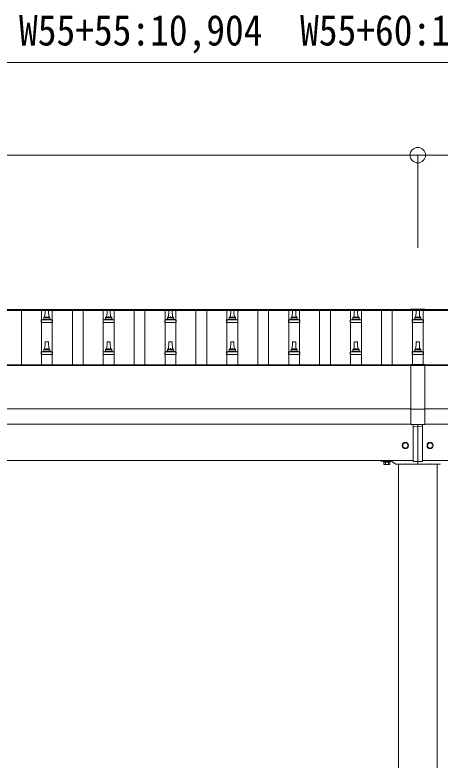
# Model space of a CAD drawing. Units: millimetres at full size, sheet at 1:50; details may follow other scales. Extents: x -14053 to 14053, y -9700 to 9700.
# Drawn here: x -7199 to -5824, y 2155 to 4566 of the extents above; entities that cross this region are included whole.
import ezdxf
from ezdxf.enums import TextEntityAlignment as Align

# ---------------------------------------------------------------- set-up
doc = ezdxf.new("R2010")
doc.units = ezdxf.units.MM
doc.header["$LTSCALE"] = 50
doc.header["$PDMODE"] = 32
doc.header["$PDSIZE"] = 50
for name, color, linetype, lineweight in [('0-2_建具', 4, 'Continuous', 9), ('0-6_手摺', 5, 'Continuous', 5), ('0-8_外構', 6, 'Continuous', 9)]:
    doc.layers.add(name, color=color, linetype=linetype, lineweight=lineweight)
doc.styles.add('ＭＳ ゴシック', font='')
doc.styles.get('ＭＳ ゴシック').set_extended_font_data('MS Gothic')

msp = doc.modelspace()

# ---------------------------------------------------------------- linework, layer by layer
at = {"layer": '0-2_建具'}
for p, q in [((-11319.15, 3612.91), (-5918.65, 3612.91)), ((-11319.15, 3609.32), (-5896.15, 3609.32)), ((-7178.65, 3433.3), (-7178.65, 3609.32)), ((-7113.65, 3433.3), (-7113.65, 3609.32)), ((-7078.65, 3433.3), (-7078.65, 3609.32)), ((-7013.65, 3433.3), (-7013.65, 3609.32)), ((-6978.65, 3433.3), (-6978.65, 3609.32)), ((-6913.65, 3433.3), (-6913.65, 3609.32)), ((-6878.65, 3433.3), (-6878.65, 3609.32)), ((-6813.65, 3433.3), (-6813.65, 3609.32)), ((-6778.65, 3433.3), (-6778.65, 3609.32)), ((-6713.65, 3433.3), (-6713.65, 3609.32)), ((-6678.65, 3433.3), (-6678.65, 3609.32)), ((-6613.65, 3433.3), (-6613.65, 3609.32)), ((-6578.65, 3433.3), (-6578.65, 3609.32)), ((-6513.65, 3433.3), (-6513.65, 3609.32)), ((-6478.65, 3433.3), (-6478.65, 3609.32)), ((-6413.65, 3433.3), (-6413.65, 3609.32)), ((-6378.65, 3433.3), (-6378.65, 3609.32)), ((-6313.65, 3433.3), (-6313.65, 3609.32)), ((-6278.65, 3433.3), (-6278.65, 3609.32)), ((-6213.65, 3433.3), (-6213.65, 3609.32)), ((-6178.65, 3433.3), (-6178.65, 3609.32)), ((-6113.65, 3433.3), (-6113.65, 3609.32)), ((-6078.65, 3433.3), (-6078.65, 3609.32)), ((-6013.65, 3433.3), (-6013.65, 3609.32)), ((-5978.65, 3433.3), (-5978.65, 3609.32)), ((-5918.65, 3613.91), (-5918.65, 3611.06)), ((-5873.65, 3613.91), (-5918.65, 3613.91)), ((-5873.65, 3612.06), (-5918.65, 3612.06)), ((-5873.65, 3611.06), (-5918.65, 3611.06)), ((-5913.65, 3434.26), (-5913.65, 3609.32)), ((-5896.15, 3611.06), (-5896.15, 3609.32)), ((-473.15, 3609.32), (-5896.15, 3609.32)), ((-5878.65, 3434.26), (-5878.65, 3609.32)), ((-5873.65, 3613.91), (-5873.65, 3611.06)), ((-473.15, 3612.91), (-5873.65, 3612.91)), ((-11317.15, 3433.3), (-5918.65, 3433.3)), ((-11317.15, 3431.41), (-5896.15, 3431.41)), ((-5918.65, 3434.26), (-5918.65, 3240.68)), ((-5873.65, 3434.26), (-5918.65, 3434.26)), ((-5873.65, 3432.38), (-5918.65, 3432.38)), ((-475.15, 3431.41), (-5917.15, 3431.41)), ((-5873.65, 3434.26), (-5873.65, 3240.68)), ((-475.15, 3433.3), (-5873.65, 3433.3)), ((-5918.65, 3291.52), (-11317.15, 3291.52)), ((-5918.65, 3289.99), (-5873.65, 3289.99)), ((-5873.65, 3291.52), (-475.15, 3291.52)), ((-11317.15, 3241.7), (-5918.65, 3241.7)), ((-5918.65, 3240.68), (-5873.65, 3240.68)), ((-5911.15, 3234.14), (-5911.15, 3240.68)), ((-5911.15, 3121.45), (-5911.15, 3234.14)), ((-5881.15, 3234.14), (-5896.15, 3234.8)), ((-5881.15, 3234.14), (-5881.15, 3240.68)), ((-5881.15, 3121.45), (-5881.15, 3234.14)), ((-475.15, 3241.7), (-5873.65, 3241.7)), ((-5927.55, 3173.05), (-5927.65, 3173.05)), ((-5927.55, 3172.55), (-5927.65, 3172.55)), ((-5864.74, 3173.05), (-5864.64, 3173.05)), ((-5864.74, 3172.55), (-5864.64, 3172.55)), ((-5911.15, 3123.8), (-11199.39, 3123.8)), ((-6016.15, 3123.8), (-6016.15, 3122.8)), ((-6015.15, 3121.8), (-5996.82, 3121.8)), ((-6005.96, 3118.4), (-6005.96, 3112.16)), ((-5986.33, 3118.4), (-6005.96, 3118.4)), ((-6004.65, 3111.4), (-6005.96, 3112.16)), ((-5987.65, 3111.4), (-6004.65, 3111.4)), ((-6001.06, 3118.4), (-6001.06, 3112.16)), ((-5995.48, 3121.8), (-5983.02, 3121.8)), ((-5991.24, 3118.4), (-5991.24, 3112.16)), ((-5987.65, 3111.4), (-5986.33, 3112.16)), ((-5986.33, 3118.4), (-5986.33, 3112.16)), ((-5979.61, 3120.73), (-5968.41, 3112.98)), ((-5936.82, 3112.8), (-5967.84, 3112.8)), ((-5958.65, 268.8), (-5958.65, 3112.8)), ((-5897.15, 3112.8), (-5935.48, 3112.8)), ((-5911.15, 3121.45), (-5896.15, 3120.8)), ((-5896.15, 3113.8), (-5896.15, 3123.8)), ((-5895.15, 3112.8), (-5856.82, 3112.8)), ((-5881.15, 3123.8), (-592.91, 3123.8)), ((-5855.48, 3112.8), (-5824.46, 3112.8)), ((-5833.65, 3112.8), (-5833.65, 268.8))]:
    msp.add_line(p, q, dxfattribs=at)
for points in [[(-5911.15, 3234.14), (-5896.15, 3234.8), (-5896.15, 3240.68)], [(-5881.15, 3121.45), (-5896.15, 3120.8), (-5896.15, 3234.8)]]:
    msp.add_lwpolyline(points, dxfattribs=at)
for points in [[(-5936.15, 3182.61), (-5944.65, 3177.71), (-5944.65, 3167.89), (-5936.15, 3162.98), (-5927.65, 3167.89), (-5927.65, 3177.71)], [(-5856.15, 3182.61), (-5847.65, 3177.71), (-5847.65, 3167.89), (-5856.15, 3162.98), (-5864.65, 3167.89), (-5864.65, 3177.71)], [(-6007.15, 3121.8), (-5985.15, 3121.8), (-5985.15, 3120.2), (-6007.15, 3120.2)], [(-5987.55, 3120.2), (-5987.55, 3118.4), (-6004.75, 3118.4), (-6004.75, 3120.2)]]:
    msp.add_lwpolyline(points, close=True, dxfattribs=at)
for centre, radius in [((-5936.15, 3172.8), 10), ((-5856.15, 3172.8), 10), ((-5936.15, 3172.8), 8.5), ((-5856.15, 3172.8), 8.5)]:
    msp.add_circle(centre, radius, dxfattribs=at)
for centre, radius, start, end in [((-5936.15, 3172.8), 8.6, 171.25399, 188.74601), ((-5936.15, 3172.8), 8.6, 111.25399, 128.74601), ((-5936.15, 3172.8), 8.6, 231.25399, 248.74601), ((-5936.15, 3172.8), 8.6, 51.25399, 68.74601), ((-5936.15, 3172.8), 8.6, 291.25399, 308.74601), ((-5936.15, 3172.8), 8.6, 1.66581, 8.74601), ((-5936.15, 3172.8), 8.6, 351.25399, 358.33419), ((-5856.15, 3172.8), 8.6, 171.25399, 178.33419), ((-5856.15, 3172.8), 8.6, 181.66581, 188.74601), ((-5856.15, 3172.8), 8.6, 111.25399, 128.74601), ((-5856.15, 3172.8), 8.6, 231.25399, 248.74601), ((-5856.15, 3172.8), 8.6, 51.25399, 68.74601), ((-5856.15, 3172.8), 8.6, 291.25399, 308.74601), ((-5856.15, 3172.8), 8.6, 351.25399, 8.74601), ((-6015.15, 3122.8), 1, 180, 270), ((-6003.51, 3115.74), 4.34, 235.61575, 304.38425), ((-5996.15, 3127.64), 16.24, 252.41205, 287.58795), ((-5996.82, 3122), 0.2, 270, 343.39845), ((-5996.15, 3121.8), 0.5, 16.60155, 163.39845), ((-5995.48, 3122), 0.2, 196.60155, 270), ((-5988.79, 3115.74), 4.34, 235.61575, 304.38425), ((-5983.02, 3115.8), 6, 55.30485, 90), ((-5967.84, 3113.8), 1, 235.30485, 270), ((-5936.82, 3113), 0.2, 270, 343.39845), ((-5936.15, 3112.8), 0.5, 16.60155, 163.39845), ((-5935.48, 3113), 0.2, 196.60155, 270), ((-5897.15, 3113.8), 1, 270, 0), ((-5895.15, 3113.8), 1, 180, 270), ((-5856.82, 3113), 0.2, 270, 343.39845), ((-5856.15, 3112.8), 0.5, 16.60155, 163.39845), ((-5855.48, 3113), 0.2, 196.60155, 270), ((-5824.46, 3113.8), 1, 270, 304.69515)]:
    msp.add_arc(centre, radius, start, end, dxfattribs=at)
at = {"layer": '0-6_手摺'}
for p, q in [((-7102.15, 3586.39), (-7101.42, 3609.92)), ((-7100.42, 3610.89), (-7091.87, 3610.89)), ((-7090.87, 3609.92), (-7090.15, 3586.39)), ((-6902.15, 3586.39), (-6901.42, 3609.92)), ((-6900.42, 3610.89), (-6891.87, 3610.89)), ((-6890.87, 3609.92), (-6890.15, 3586.39)), ((-6702.15, 3586.39), (-6701.42, 3609.92)), ((-6700.42, 3610.89), (-6691.87, 3610.89)), ((-6690.87, 3609.92), (-6690.15, 3586.39)), ((-6502.15, 3586.39), (-6501.42, 3609.92)), ((-6500.42, 3610.89), (-6491.87, 3610.89)), ((-6490.87, 3609.92), (-6490.15, 3586.39)), ((-6302.15, 3586.39), (-6301.42, 3609.92)), ((-6300.42, 3610.89), (-6291.87, 3610.89)), ((-6290.87, 3609.92), (-6290.15, 3586.39)), ((-6102.15, 3586.39), (-6101.42, 3609.92)), ((-6100.42, 3610.89), (-6091.87, 3610.89)), ((-6090.87, 3609.92), (-6090.15, 3586.39)), ((-5902.15, 3586.39), (-5901.42, 3609.92)), ((-5900.42, 3610.89), (-5891.87, 3610.89)), ((-5890.87, 3609.92), (-5890.15, 3586.39)), ((-7114.4, 3570.89), (-7114.4, 3578.61)), ((-7077.9, 3570.89), (-7114.4, 3570.89)), ((-7114.02, 3579.39), (-7078.28, 3579.39)), ((-7113.63, 3579.58), (-7106.91, 3581.21)), ((-7106.53, 3581.39), (-7085.77, 3581.39)), ((-7106.15, 3582.18), (-7106.15, 3586.39)), ((-7105.15, 3586.39), (-7087.15, 3586.39)), ((-7086.15, 3582.18), (-7086.15, 3586.39)), ((-7078.66, 3579.58), (-7085.38, 3581.21)), ((-7077.9, 3570.89), (-7077.9, 3578.61)), ((-6914.4, 3570.89), (-6914.4, 3578.61)), ((-6877.9, 3570.89), (-6914.4, 3570.89)), ((-6914.02, 3579.39), (-6878.28, 3579.39)), ((-6913.63, 3579.58), (-6906.91, 3581.21)), ((-6906.53, 3581.39), (-6885.77, 3581.39)), ((-6906.15, 3582.18), (-6906.15, 3586.39)), ((-6905.15, 3586.39), (-6887.15, 3586.39)), ((-6886.15, 3582.18), (-6886.15, 3586.39)), ((-6878.66, 3579.58), (-6885.38, 3581.21)), ((-6877.9, 3570.89), (-6877.9, 3578.61)), ((-6714.4, 3570.89), (-6714.4, 3578.61)), ((-6677.9, 3570.89), (-6714.4, 3570.89)), ((-6714.02, 3579.39), (-6678.28, 3579.39)), ((-6713.63, 3579.58), (-6706.91, 3581.21)), ((-6706.53, 3581.39), (-6685.77, 3581.39)), ((-6706.15, 3582.18), (-6706.15, 3586.39)), ((-6705.15, 3586.39), (-6687.15, 3586.39)), ((-6686.15, 3582.18), (-6686.15, 3586.39)), ((-6678.66, 3579.58), (-6685.38, 3581.21)), ((-6677.9, 3570.89), (-6677.9, 3578.61)), ((-6514.4, 3570.89), (-6514.4, 3578.61)), ((-6477.9, 3570.89), (-6514.4, 3570.89)), ((-6514.02, 3579.39), (-6478.28, 3579.39)), ((-6513.63, 3579.58), (-6506.91, 3581.21)), ((-6506.53, 3581.39), (-6485.77, 3581.39)), ((-6506.15, 3582.18), (-6506.15, 3586.39)), ((-6505.15, 3586.39), (-6487.15, 3586.39)), ((-6486.15, 3582.18), (-6486.15, 3586.39)), ((-6478.66, 3579.58), (-6485.38, 3581.21)), ((-6477.9, 3570.89), (-6477.9, 3578.61)), ((-6314.4, 3570.89), (-6314.4, 3578.61)), ((-6277.9, 3570.89), (-6314.4, 3570.89)), ((-6314.02, 3579.39), (-6278.28, 3579.39)), ((-6313.63, 3579.58), (-6306.91, 3581.21)), ((-6306.53, 3581.39), (-6285.77, 3581.39)), ((-6306.15, 3582.18), (-6306.15, 3586.39)), ((-6305.15, 3586.39), (-6287.15, 3586.39)), ((-6286.15, 3582.18), (-6286.15, 3586.39)), ((-6278.66, 3579.58), (-6285.38, 3581.21)), ((-6277.9, 3570.89), (-6277.9, 3578.61)), ((-6114.4, 3570.89), (-6114.4, 3578.61)), ((-6077.9, 3570.89), (-6114.4, 3570.89)), ((-6114.02, 3579.39), (-6078.28, 3579.39)), ((-6113.63, 3579.58), (-6106.91, 3581.21)), ((-6106.53, 3581.39), (-6085.77, 3581.39)), ((-6106.15, 3582.18), (-6106.15, 3586.39)), ((-6105.15, 3586.39), (-6087.15, 3586.39)), ((-6086.15, 3582.18), (-6086.15, 3586.39)), ((-6078.66, 3579.58), (-6085.38, 3581.21)), ((-6077.9, 3570.89), (-6077.9, 3578.61)), ((-5914.4, 3570.89), (-5914.4, 3578.61)), ((-5877.9, 3570.89), (-5914.4, 3570.89)), ((-5914.02, 3579.39), (-5878.28, 3579.39)), ((-5913.63, 3579.58), (-5906.91, 3581.21)), ((-5906.53, 3581.39), (-5885.77, 3581.39)), ((-5906.15, 3582.18), (-5906.15, 3586.39)), ((-5905.15, 3586.39), (-5887.15, 3586.39)), ((-5886.15, 3582.18), (-5886.15, 3586.39)), ((-5878.66, 3579.58), (-5885.38, 3581.21)), ((-5877.9, 3570.89), (-5877.9, 3578.61)), ((-7102.15, 3483.06), (-7101.42, 3506.58)), ((-7100.42, 3507.56), (-7091.87, 3507.56)), ((-7090.87, 3506.58), (-7090.15, 3483.06)), ((-6902.15, 3483.06), (-6901.42, 3506.58)), ((-6900.42, 3507.56), (-6891.87, 3507.56)), ((-6890.87, 3506.58), (-6890.15, 3483.06)), ((-6702.15, 3483.06), (-6701.42, 3506.58)), ((-6700.42, 3507.56), (-6691.87, 3507.56)), ((-6690.87, 3506.58), (-6690.15, 3483.06)), ((-6502.15, 3483.06), (-6501.42, 3506.58)), ((-6500.42, 3507.56), (-6491.87, 3507.56)), ((-6490.87, 3506.58), (-6490.15, 3483.06)), ((-6302.15, 3483.06), (-6301.42, 3506.58)), ((-6300.42, 3507.56), (-6291.87, 3507.56)), ((-6290.87, 3506.58), (-6290.15, 3483.06)), ((-6102.15, 3483.06), (-6101.42, 3506.58)), ((-6100.42, 3507.56), (-6091.87, 3507.56)), ((-6090.87, 3506.58), (-6090.15, 3483.06)), ((-5902.15, 3483.06), (-5901.42, 3506.58)), ((-5900.42, 3507.56), (-5891.87, 3507.56)), ((-5890.87, 3506.58), (-5890.15, 3483.06)), ((-7114.4, 3467.56), (-7114.4, 3475.27)), ((-7114.02, 3476.06), (-7078.28, 3476.06)), ((-7113.63, 3476.25), (-7106.91, 3477.87)), ((-7106.53, 3478.06), (-7085.77, 3478.06)), ((-7106.15, 3478.85), (-7106.15, 3483.06)), ((-7105.15, 3483.06), (-7087.15, 3483.06)), ((-7086.15, 3478.85), (-7086.15, 3483.06)), ((-7078.66, 3476.25), (-7085.38, 3477.87)), ((-7077.9, 3467.56), (-7077.9, 3475.27)), ((-6914.4, 3467.56), (-6914.4, 3475.27)), ((-6914.02, 3476.06), (-6878.28, 3476.06)), ((-6913.63, 3476.25), (-6906.91, 3477.87)), ((-6906.53, 3478.06), (-6885.77, 3478.06)), ((-6906.15, 3478.85), (-6906.15, 3483.06)), ((-6905.15, 3483.06), (-6887.15, 3483.06)), ((-6886.15, 3478.85), (-6886.15, 3483.06)), ((-6878.66, 3476.25), (-6885.38, 3477.87)), ((-6877.9, 3467.56), (-6877.9, 3475.27)), ((-6714.4, 3467.56), (-6714.4, 3475.27)), ((-6714.02, 3476.06), (-6678.28, 3476.06)), ((-6713.63, 3476.25), (-6706.91, 3477.87)), ((-6706.53, 3478.06), (-6685.77, 3478.06)), ((-6706.15, 3478.85), (-6706.15, 3483.06)), ((-6705.15, 3483.06), (-6687.15, 3483.06)), ((-6686.15, 3478.85), (-6686.15, 3483.06)), ((-6678.66, 3476.25), (-6685.38, 3477.87)), ((-6677.9, 3467.56), (-6677.9, 3475.27)), ((-6514.4, 3467.56), (-6514.4, 3475.27)), ((-6514.02, 3476.06), (-6478.28, 3476.06)), ((-6513.63, 3476.25), (-6506.91, 3477.87)), ((-6506.53, 3478.06), (-6485.77, 3478.06)), ((-6506.15, 3478.85), (-6506.15, 3483.06)), ((-6505.15, 3483.06), (-6487.15, 3483.06)), ((-6486.15, 3478.85), (-6486.15, 3483.06)), ((-6478.66, 3476.25), (-6485.38, 3477.87)), ((-6477.9, 3467.56), (-6477.9, 3475.27)), ((-6314.4, 3467.56), (-6314.4, 3475.27)), ((-6314.02, 3476.06), (-6278.28, 3476.06)), ((-6313.63, 3476.25), (-6306.91, 3477.87)), ((-6306.53, 3478.06), (-6285.77, 3478.06)), ((-6306.15, 3478.85), (-6306.15, 3483.06)), ((-6305.15, 3483.06), (-6287.15, 3483.06)), ((-6286.15, 3478.85), (-6286.15, 3483.06)), ((-6278.66, 3476.25), (-6285.38, 3477.87)), ((-6277.9, 3467.56), (-6277.9, 3475.27)), ((-6114.4, 3467.56), (-6114.4, 3475.27)), ((-6114.02, 3476.06), (-6078.28, 3476.06)), ((-6113.63, 3476.25), (-6106.91, 3477.87)), ((-6106.53, 3478.06), (-6085.77, 3478.06)), ((-6106.15, 3478.85), (-6106.15, 3483.06)), ((-6105.15, 3483.06), (-6087.15, 3483.06)), ((-6086.15, 3478.85), (-6086.15, 3483.06)), ((-6078.66, 3476.25), (-6085.38, 3477.87)), ((-6077.9, 3467.56), (-6077.9, 3475.27)), ((-5914.4, 3467.56), (-5914.4, 3475.27)), ((-5914.02, 3476.06), (-5878.28, 3476.06)), ((-5913.63, 3476.25), (-5906.91, 3477.87)), ((-5906.53, 3478.06), (-5885.77, 3478.06)), ((-5906.15, 3478.85), (-5906.15, 3483.06)), ((-5905.15, 3483.06), (-5887.15, 3483.06)), ((-5886.15, 3478.85), (-5886.15, 3483.06)), ((-5878.66, 3476.25), (-5885.38, 3477.87)), ((-5877.9, 3467.56), (-5877.9, 3475.27)), ((-7077.9, 3467.56), (-7114.4, 3467.56)), ((-6877.9, 3467.56), (-6914.4, 3467.56)), ((-6677.9, 3467.56), (-6714.4, 3467.56)), ((-6477.9, 3467.56), (-6514.4, 3467.56)), ((-6277.9, 3467.56), (-6314.4, 3467.56)), ((-6077.9, 3467.56), (-6114.4, 3467.56)), ((-5877.9, 3467.56), (-5914.4, 3467.56))]:
    msp.add_line(p, q, dxfattribs=at)
for centre, radius, start, end in [((-7100.42, 3609.89), 1, 90, 178.60509), ((-7091.87, 3609.89), 1, 1.39491, 90), ((-6900.42, 3609.89), 1, 90, 178.60509), ((-6891.87, 3609.89), 1, 1.39491, 90), ((-6700.42, 3609.89), 1, 90, 178.60509), ((-6691.87, 3609.89), 1, 1.39491, 90), ((-6500.42, 3609.89), 1, 90, 178.60509), ((-6491.87, 3609.89), 1, 1.39491, 90), ((-6300.42, 3609.89), 1, 90, 178.60509), ((-6291.87, 3609.89), 1, 1.39491, 90), ((-6100.42, 3609.89), 1, 90, 178.60509), ((-6091.87, 3609.89), 1, 1.39491, 90), ((-5900.42, 3609.89), 1, 90, 178.60509), ((-5891.87, 3609.89), 1, 1.39491, 90), ((-7113.4, 3578.61), 1, 103.62699, 180), ((-7107.15, 3582.18), 1, 283.62699, 0), ((-7102.06, 3585.76), 4.13, 90, 171.17633), ((-7105.15, 3585.39), 1, 90, 180), ((-7092.82, 3586.39), 4.83, 133.60282, 180), ((-7099.48, 3586.39), 4.83, 0, 46.39718), ((-7090.23, 3585.76), 4.13, 8.82367, 90), ((-7087.15, 3585.39), 1, 0, 90), ((-7085.15, 3582.18), 1, 180, 256.37301), ((-7078.9, 3578.61), 1, 0, 76.37301), ((-6913.4, 3578.61), 1, 103.62699, 180), ((-6907.15, 3582.18), 1, 283.62699, 0), ((-6902.06, 3585.76), 4.13, 90, 171.17633), ((-6905.15, 3585.39), 1, 90, 180), ((-6892.82, 3586.39), 4.83, 133.60282, 180), ((-6899.48, 3586.39), 4.83, 0, 46.39718), ((-6890.23, 3585.76), 4.13, 8.82367, 90), ((-6887.15, 3585.39), 1, 0, 90), ((-6885.15, 3582.18), 1, 180, 256.37301), ((-6878.9, 3578.61), 1, 0, 76.37301), ((-6713.4, 3578.61), 1, 103.62699, 180), ((-6707.15, 3582.18), 1, 283.62699, 0), ((-6702.06, 3585.76), 4.13, 90, 171.17633), ((-6705.15, 3585.39), 1, 90, 180), ((-6692.82, 3586.39), 4.83, 133.60282, 180), ((-6699.48, 3586.39), 4.83, 0, 46.39718), ((-6690.23, 3585.76), 4.13, 8.82367, 90), ((-6687.15, 3585.39), 1, 0, 90), ((-6685.15, 3582.18), 1, 180, 256.37301), ((-6678.9, 3578.61), 1, 0, 76.37301), ((-6513.4, 3578.61), 1, 103.62699, 180), ((-6507.15, 3582.18), 1, 283.62699, 0), ((-6502.06, 3585.76), 4.13, 90, 171.17633), ((-6505.15, 3585.39), 1, 90, 180), ((-6492.82, 3586.39), 4.83, 133.60282, 180), ((-6499.48, 3586.39), 4.83, 0, 46.39718), ((-6490.23, 3585.76), 4.13, 8.82367, 90), ((-6487.15, 3585.39), 1, 0, 90), ((-6485.15, 3582.18), 1, 180, 256.37301), ((-6478.9, 3578.61), 1, 0, 76.37301), ((-6313.4, 3578.61), 1, 103.62699, 180), ((-6307.15, 3582.18), 1, 283.62699, 0), ((-6302.06, 3585.76), 4.13, 90, 171.17633), ((-6305.15, 3585.39), 1, 90, 180), ((-6292.82, 3586.39), 4.83, 133.60282, 180), ((-6299.48, 3586.39), 4.83, 0, 46.39718), ((-6290.23, 3585.76), 4.13, 8.82367, 90), ((-6287.15, 3585.39), 1, 0, 90), ((-6285.15, 3582.18), 1, 180, 256.37301), ((-6278.9, 3578.61), 1, 0, 76.37301), ((-6113.4, 3578.61), 1, 103.62699, 180), ((-6107.15, 3582.18), 1, 283.62699, 0), ((-6102.06, 3585.76), 4.13, 90, 171.17633), ((-6105.15, 3585.39), 1, 90, 180), ((-6092.82, 3586.39), 4.83, 133.60282, 180), ((-6099.48, 3586.39), 4.83, 0, 46.39718), ((-6090.23, 3585.76), 4.13, 8.82367, 90), ((-6087.15, 3585.39), 1, 0, 90), ((-6085.15, 3582.18), 1, 180, 256.37301), ((-6078.9, 3578.61), 1, 0, 76.37301), ((-5913.4, 3578.61), 1, 103.62699, 180), ((-5907.15, 3582.18), 1, 283.62699, 0), ((-5902.06, 3585.76), 4.13, 90, 171.17633), ((-5905.15, 3585.39), 1, 90, 180), ((-5892.82, 3586.39), 4.83, 133.60282, 180), ((-5899.48, 3586.39), 4.83, 0, 46.39718), ((-5890.23, 3585.76), 4.13, 8.82367, 90), ((-5887.15, 3585.39), 1, 0, 90), ((-5885.15, 3582.18), 1, 180, 256.37301), ((-5878.9, 3578.61), 1, 0, 76.37301), ((-7100.42, 3506.56), 1, 90, 178.60509), ((-7091.87, 3506.56), 1, 1.39491, 90), ((-6900.42, 3506.56), 1, 90, 178.60509), ((-6891.87, 3506.56), 1, 1.39491, 90), ((-6700.42, 3506.56), 1, 90, 178.60509), ((-6691.87, 3506.56), 1, 1.39491, 90), ((-6500.42, 3506.56), 1, 90, 178.60509), ((-6491.87, 3506.56), 1, 1.39491, 90), ((-6300.42, 3506.56), 1, 90, 178.60509), ((-6291.87, 3506.56), 1, 1.39491, 90), ((-6100.42, 3506.56), 1, 90, 178.60509), ((-6091.87, 3506.56), 1, 1.39491, 90), ((-5900.42, 3506.56), 1, 90, 178.60509), ((-5891.87, 3506.56), 1, 1.39491, 90), ((-7113.4, 3475.27), 1, 103.62699, 180), ((-7107.15, 3478.85), 1, 283.62699, 0), ((-7102.06, 3482.43), 4.13, 90, 171.17633), ((-7105.15, 3482.06), 1, 90, 180), ((-7092.82, 3483.06), 4.83, 133.60282, 180), ((-7099.48, 3483.06), 4.83, 0, 46.39718), ((-7090.23, 3482.43), 4.13, 8.82367, 90), ((-7087.15, 3482.06), 1, 0, 90), ((-7085.15, 3478.85), 1, 180, 256.37301), ((-7078.9, 3475.27), 1, 0, 76.37301), ((-6913.4, 3475.27), 1, 103.62699, 180), ((-6907.15, 3478.85), 1, 283.62699, 0), ((-6902.06, 3482.43), 4.13, 90, 171.17633), ((-6905.15, 3482.06), 1, 90, 180), ((-6892.82, 3483.06), 4.83, 133.60282, 180), ((-6899.48, 3483.06), 4.83, 0, 46.39718), ((-6890.23, 3482.43), 4.13, 8.82367, 90), ((-6887.15, 3482.06), 1, 0, 90), ((-6885.15, 3478.85), 1, 180, 256.37301), ((-6878.9, 3475.27), 1, 0, 76.37301), ((-6713.4, 3475.27), 1, 103.62699, 180), ((-6707.15, 3478.85), 1, 283.62699, 0), ((-6702.06, 3482.43), 4.13, 90, 171.17633), ((-6705.15, 3482.06), 1, 90, 180), ((-6692.82, 3483.06), 4.83, 133.60282, 180), ((-6699.48, 3483.06), 4.83, 0, 46.39718), ((-6690.23, 3482.43), 4.13, 8.82367, 90), ((-6687.15, 3482.06), 1, 0, 90), ((-6685.15, 3478.85), 1, 180, 256.37301), ((-6678.9, 3475.27), 1, 0, 76.37301), ((-6513.4, 3475.27), 1, 103.62699, 180), ((-6507.15, 3478.85), 1, 283.62699, 0), ((-6502.06, 3482.43), 4.13, 90, 171.17633), ((-6505.15, 3482.06), 1, 90, 180), ((-6492.82, 3483.06), 4.83, 133.60282, 180), ((-6499.48, 3483.06), 4.83, 0, 46.39718), ((-6490.23, 3482.43), 4.13, 8.82367, 90), ((-6487.15, 3482.06), 1, 0, 90), ((-6485.15, 3478.85), 1, 180, 256.37301), ((-6478.9, 3475.27), 1, 0, 76.37301), ((-6313.4, 3475.27), 1, 103.62699, 180), ((-6307.15, 3478.85), 1, 283.62699, 0), ((-6302.06, 3482.43), 4.13, 90, 171.17633), ((-6305.15, 3482.06), 1, 90, 180), ((-6292.82, 3483.06), 4.83, 133.60282, 180), ((-6299.48, 3483.06), 4.83, 0, 46.39718), ((-6290.23, 3482.43), 4.13, 8.82367, 90), ((-6287.15, 3482.06), 1, 0, 90), ((-6285.15, 3478.85), 1, 180, 256.37301), ((-6278.9, 3475.27), 1, 0, 76.37301), ((-6113.4, 3475.27), 1, 103.62699, 180), ((-6107.15, 3478.85), 1, 283.62699, 0), ((-6102.06, 3482.43), 4.13, 90, 171.17633), ((-6105.15, 3482.06), 1, 90, 180), ((-6092.82, 3483.06), 4.83, 133.60282, 180), ((-6099.48, 3483.06), 4.83, 0, 46.39718), ((-6090.23, 3482.43), 4.13, 8.82367, 90), ((-6087.15, 3482.06), 1, 0, 90), ((-6085.15, 3478.85), 1, 180, 256.37301), ((-6078.9, 3475.27), 1, 0, 76.37301), ((-5913.4, 3475.27), 1, 103.62699, 180), ((-5907.15, 3478.85), 1, 283.62699, 0), ((-5902.06, 3482.43), 4.13, 90, 171.17633), ((-5905.15, 3482.06), 1, 90, 180), ((-5892.82, 3483.06), 4.83, 133.60282, 180), ((-5899.48, 3483.06), 4.83, 0, 46.39718), ((-5890.23, 3482.43), 4.13, 8.82367, 90), ((-5887.15, 3482.06), 1, 0, 90), ((-5885.15, 3478.85), 1, 180, 256.37301), ((-5878.9, 3475.27), 1, 0, 76.37301)]:
    msp.add_arc(centre, radius, start, end, dxfattribs=at)
at = {"layer": '0-8_外構'}
for p, q in [((-11296.15, 4111.91), (-5896.15, 4111.91)), ((-5896.15, 4111.91), (-5896.15, 3811.91)), ((-5896.15, 4111.91), (-496.15, 4111.91))]:
    msp.add_line(p, q, dxfattribs=at)
msp.add_lwpolyline([(-11348.15, 4411.91), (-444.15, 4411.91), (-444.15, 3811.91)], dxfattribs=at)
msp.add_point((-5896.15, 4111.91), dxfattribs=at)

# ---------------------------------------------------------------- texts
at = {"layer": '0-8_外構', "color": 7, "style": 'ＭＳ ゴシック', "width": 0.9}
msp.add_text('W55+55:10,904\u3000W55+60:11,504\u3000W60+60:12,104', height=98.97, dxfattribs=at).set_placement((-7186.15, 4436.91), align=Align.BOTTOM_LEFT)

doc.saveas('drawing.dxf')
